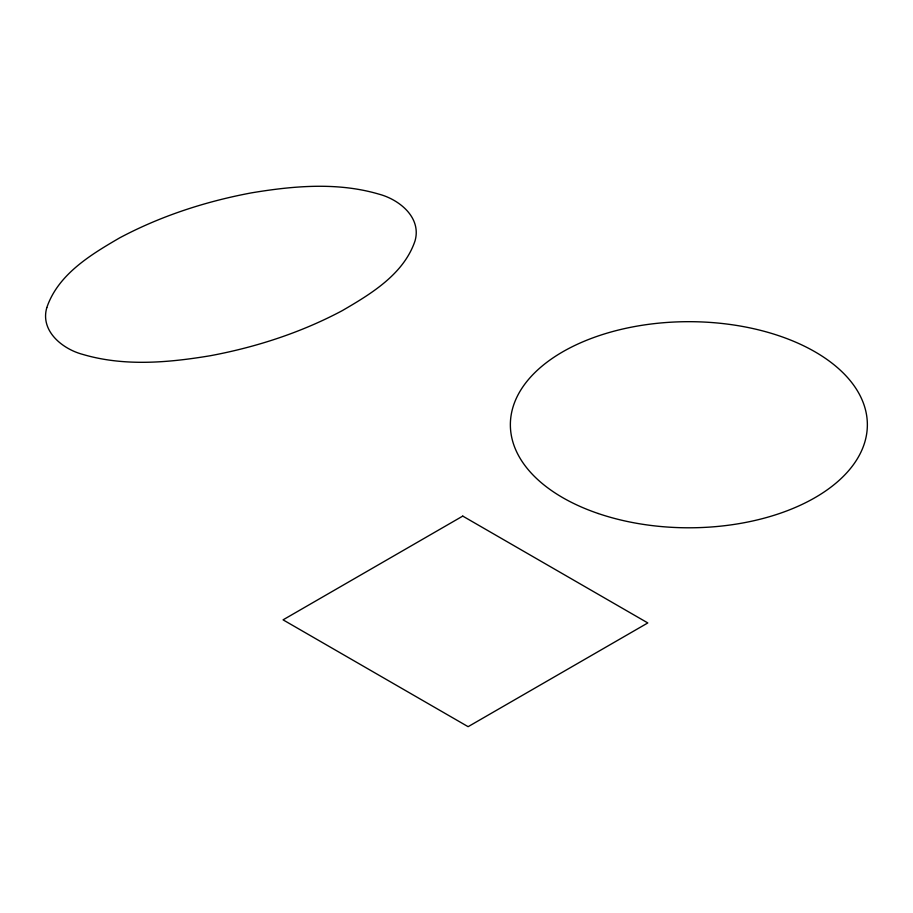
<?xml version="1.0" encoding="UTF-8"?>
<svg xmlns="http://www.w3.org/2000/svg" width="913" height="913" viewBox="0 0 913 913"><rect width="100%" height="100%" fill="white"/><g stroke="black" fill="none" stroke-linecap="round" stroke-linejoin="round"><path stroke-width="1.37" d="M46.791 307.647C40.024 331.077 62.529 349.074 82.809 354.415C124.202 366.638 168.346 362.712 210.31 355.728C256.131 347.168 301.016 332.617 342.215 310.671C371.055 293.872 403.706 274.288 415.016 240.941C421.772 217.511 399.266 199.513 378.986 194.161C337.593 181.938 293.45 185.875 251.486 192.86C205.676 201.419 160.779 215.959 119.58 237.916C90.741 254.704 58.09 274.299 46.791 307.647M462.754 516.096L283.064 619.847L468.118 726.68L647.808 622.94L462.754 516.096M598.186 513.505A178.492 103.055 0 0 0 867.35 425.698A178.492 103.055 0 0 0 601.051 335.014A178.492 103.055 0 0 0 598.186 513.505"/></g></svg>
